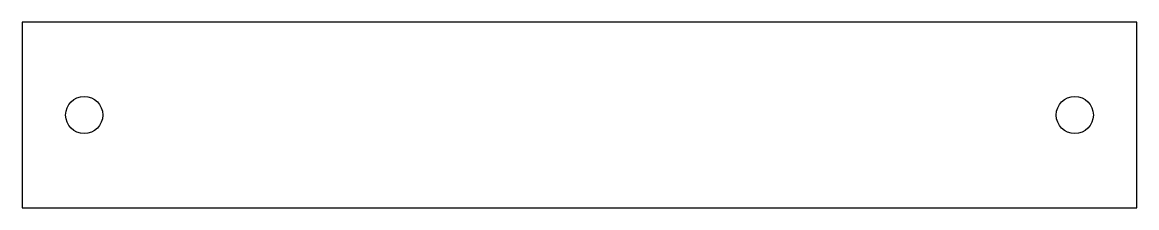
# Model space of a CAD drawing. Header units: millimetres. Extents: x -45 to 45, y -7.5 to 7.5.
import ezdxf

# ---------------------------------------------------------------- set-up
doc = ezdxf.new("R2010")
doc.units = ezdxf.units.MM
doc.layers.get('0').update_dxf_attribs({"linetype": 'CONTINUOUS'})

msp = doc.modelspace()

# ---------------------------------------------------------------- linework, layer by layer
msp.add_lwpolyline([(-45, 7.5), (-45, -7.5), (45, -7.5), (45, 7.5)], close=True)
for centre in [(-40, 0), (40, 0)]:
    msp.add_circle(centre, 1.5)

doc.saveas('drawing.dxf')
